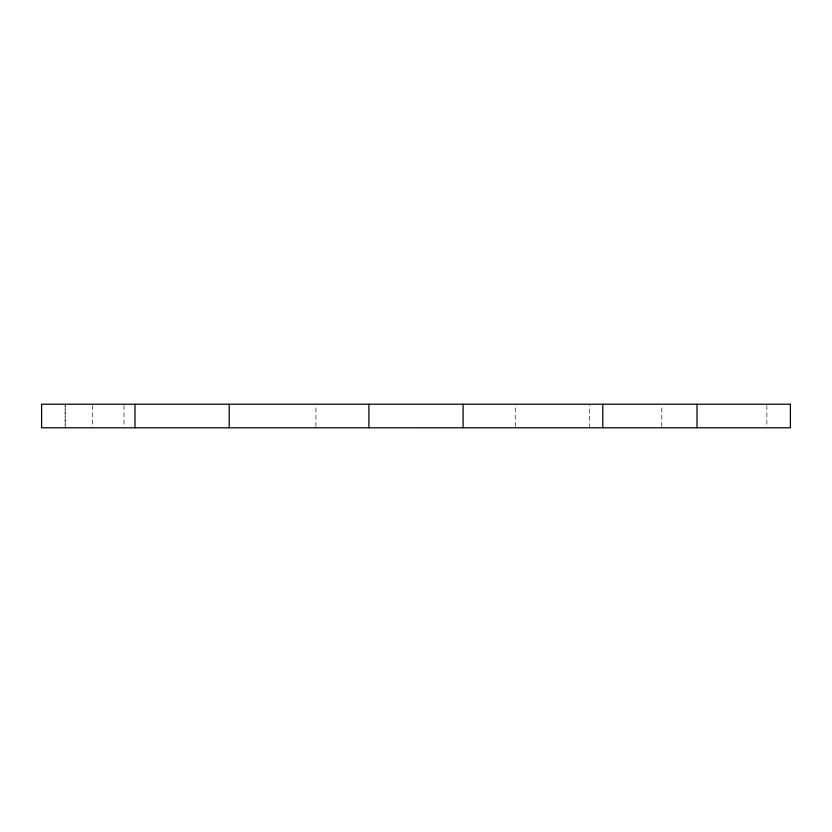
<?xml version="1.0" encoding="UTF-8"?>
<svg xmlns="http://www.w3.org/2000/svg" width="832" height="832" viewBox="0 0 832 832"><rect width="100%" height="100%" fill="white"/><g stroke="black" fill="none" stroke-linecap="round" stroke-linejoin="round"><path stroke-width="0.62" stroke-dasharray="4.16 3.12" d="M315.921 426.535L315.921 404.227M515.289 426.535L515.289 404.227M589.586 427.773L589.586 405.465M661.783 426.535L661.783 405.465M766.854 405.465L766.854 427.773M124.02 405.465L124.02 427.773M92.622 405.465L92.622 427.773M65.146 405.465L65.146 427.773L65.146 405.465"/><path stroke-width="1.25" d="M696.998 404.227L696.998 427.773M602.805 404.227L602.805 427.773M463.091 404.227L463.091 427.752M368.909 404.227L368.909 427.752M229.195 404.227L229.195 427.773M135.002 404.227L135.002 427.773M790.4 404.227L41.6 404.227L41.6 427.783L790.4 427.773L790.4 404.227"/></g></svg>
